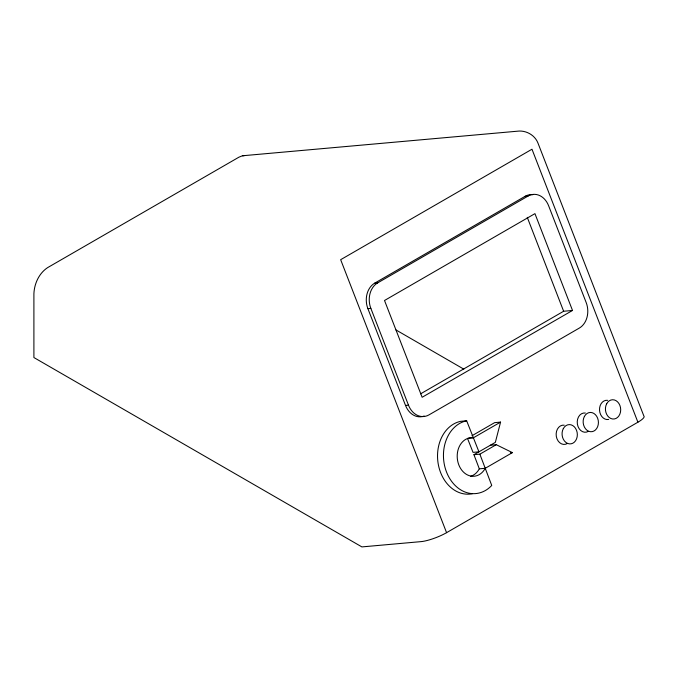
<?xml version="1.0" encoding="UTF-8"?>
<svg xmlns="http://www.w3.org/2000/svg" width="678" height="678" viewBox="0 0 678 678"><rect width="100%" height="100%" fill="white"/><g stroke="black" fill="none" stroke-linecap="round" stroke-linejoin="round"><path stroke-width="1.02" d="M472.007 435.717L494.652 422.64L500.567 422.114L495.347 442.37L473.939 454.692L479.312 468.837A19.323 15.247 84.9 0 1 470.591 476.337M424.182 416.029A19.323 15.247 84.9 0 1 405.52 405.444L367.891 308.643A19.323 15.247 84.9 0 1 374.714 283.141L525.153 196.289A19.323 15.247 84.9 0 1 532.9 194.705M374.714 283.141L377.671 282.879L528.111 196.027A19.323 15.247 84.9 0 1 548.612 205.748L586.182 302.566A19.323 15.247 84.9 0 1 579.343 328.067L428.979 414.885A19.323 15.247 84.9 0 1 408.478 405.181L405.52 405.444M420.597 393.833L563.638 311.253L572.512 310.456L534.942 213.638L384.511 300.49L422.14 397.274L572.512 310.456M468.464 438.242L473.388 437.802L500.567 422.114M473.939 454.692L479.855 454.167L496.254 444.692L512.407 452.616L485.228 468.303L479.312 468.837M446.573 532.671L637.905 422.208A19.323 4.085 -21.2 0 0 643.82 415.911L537.908 142.931C534.713 134.837 525.62 129.973 517.094 131.235L242.436 155.771L238.893 157.194L47.57 267.657C39.002 273.327 34.315 283.684 33.9 293.769L33.9 357.543L361.891 546.909L421.072 541.62A19.323 4.085 -21.2 0 0 446.573 532.671L340.661 259.691L531.984 149.228L637.905 422.208M525.153 196.289L528.111 196.027M367.891 308.643L370.849 308.38A19.323 15.247 84.9 0 1 377.671 282.879M467.473 438.327L473.032 452.37L478.948 451.836L466.659 420.792L460.735 421.318A36.731 28.968 84.9 0 0 438.115 463.345A36.731 28.968 84.9 0 0 472.38 493.737M490.338 445.226L496.254 444.692M510.432 452.794L512.407 452.616M242.436 155.771L244.08 155.728M395.977 329.94L463.811 369.146M370.849 308.38L408.478 405.181M527.272 217.35L563.638 311.253M479.855 454.167L491.745 485.448A36.731 28.968 84.9 0 1 446.505 471.99A36.731 28.968 84.9 0 1 466.659 420.792M485.228 468.303A19.323 15.247 84.9 0 1 458.811 464.888A19.323 15.247 84.9 0 1 473.388 437.802M588.284 431.411A9.662 7.619 84.9 0 1 577.385 424.14A9.662 7.619 84.9 0 1 585.326 413.012M567.198 443.59A9.662 7.619 84.9 0 1 556.299 436.31A9.662 7.619 84.9 0 1 564.24 425.182M608.675 419.445A9.662 7.619 84.9 0 1 599.53 410.19A9.662 7.619 84.9 0 1 607.607 400.317M606.691 403.732A9.662 7.619 84.9 0 0 612.607 418.987A9.662 7.619 84.9 0 0 619.895 405.444A9.662 7.619 84.9 0 0 606.691 403.732M584.411 416.428A9.662 7.619 84.9 0 0 590.326 431.683A9.662 7.619 84.9 0 0 597.615 418.14A9.662 7.619 84.9 0 0 584.411 416.428M563.325 428.598A9.662 7.619 84.9 0 0 569.249 443.853A9.662 7.619 84.9 0 0 576.537 430.31A9.662 7.619 84.9 0 0 563.325 428.598"/></g></svg>
